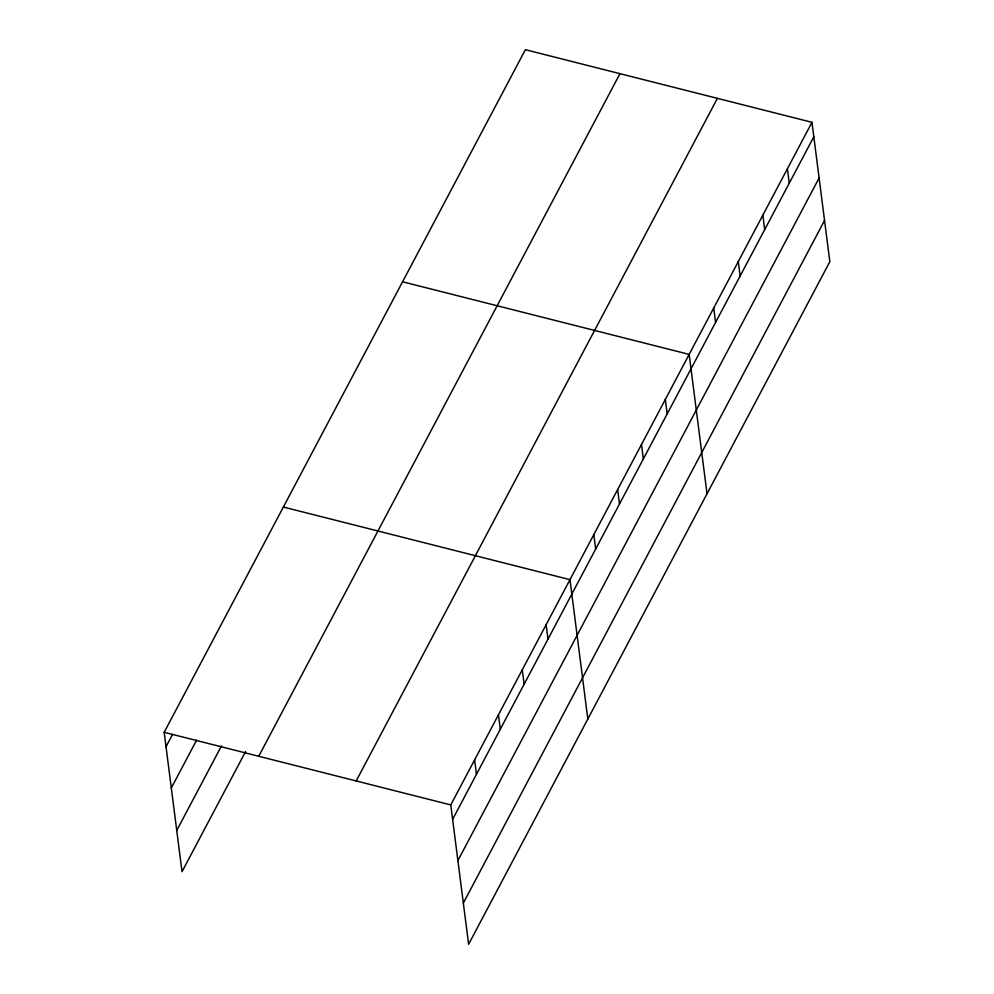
<?xml version="1.0" encoding="UTF-8"?>
<svg xmlns="http://www.w3.org/2000/svg" width="994" height="994" viewBox="0 0 994 994"><rect width="100%" height="100%" fill="white"/><g stroke="black" fill="none" stroke-linecap="round" stroke-linejoin="round"><path stroke-width="1.49" d="M245.593 751.551L182.026 871.688L164.172 732.305L525.379 49.7L811.974 122.312L829.828 261.695L468.621 944.3L450.767 804.916L811.974 122.312M166.023 746.742L172.521 734.454M171.303 787.969L196.588 740.195M176.746 830.45L221.538 745.811M258.751 756.26L619.958 73.668M356.187 780.949L717.395 98.356M452.618 819.367L813.825 136.762M457.899 860.593L819.106 177.988M463.341 903.074L824.548 220.469M402.57 281.787L689.165 354.398L707.02 493.782M283.365 507.039L569.972 579.664L587.827 719.047M164.172 732.305L450.767 804.916M787.41 168.732L789.261 183.182M762.858 215.151L764.697 229.589M738.293 261.571L740.145 276.009M713.729 307.978L715.581 322.429M665.321 399.451L667.173 413.902M641.49 444.504L643.342 458.942M617.647 489.557L619.498 503.995M593.803 534.61L595.654 549.048M546.128 624.704L547.98 639.154M522.285 669.757L524.136 684.207M498.454 714.81L500.305 729.261M474.61 759.863L476.461 774.314"/></g></svg>
